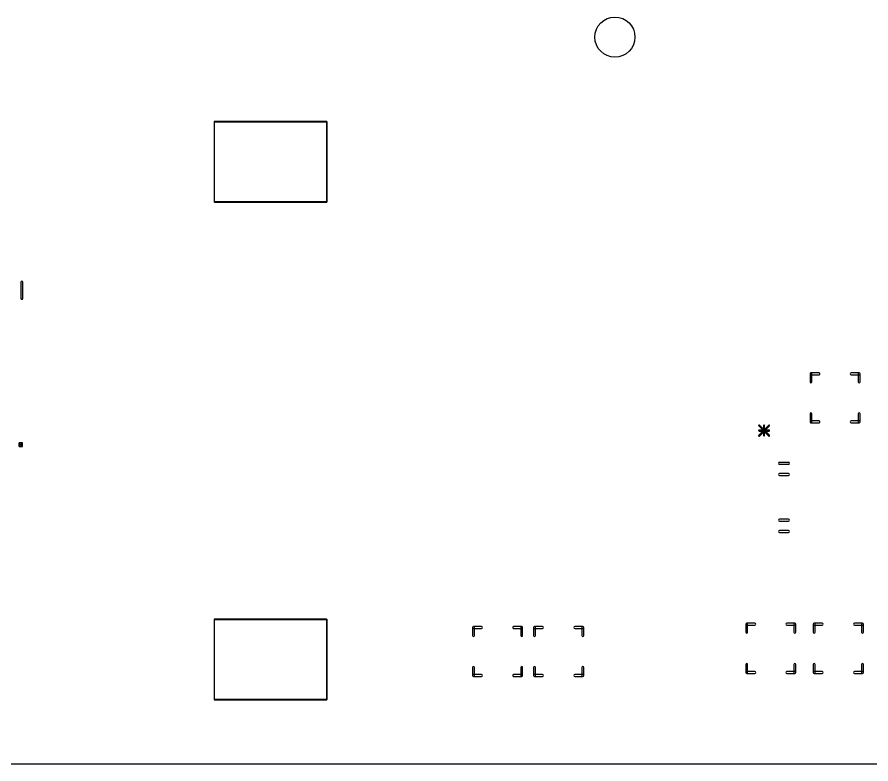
# Model space of a CAD drawing. Extents: x 0 to 11.2, y 0 to 11.2.
# Drawn here: x 2.645 to 5.302, y 0 to 2.325 of the extents above; entities that cross this region are included whole.
import ezdxf

# ---------------------------------------------------------------- set-up
doc = ezdxf.new("R2010")
doc.units = 0
doc.layers.add('20', color=53, linetype='CONTINUOUS')
doc.layers.add('21', color=253, linetype='CONTINUOUS')

msp = doc.modelspace()

# ---------------------------------------------------------------- linework, layer by layer
at = {"layer": '20'}
msp.add_line((0, 0), (11.21, 0), dxfattribs=at)
for points in [[(3.258784, 1.999533), (3.608784, 1.999533, 1), (3.608784, 2.000518), (3.258784, 2.000518, 1)], [(3.259276, 1.750026), (3.259276, 2.000026, 1), (3.258292, 2.000026), (3.258292, 1.750026, 1)], [(3.608292, 2.000026), (3.608292, 1.750026, 1), (3.609276, 1.750026), (3.609276, 2.000026, 1)], [(3.608784, 1.750518), (3.258784, 1.750518, 1), (3.258784, 1.749533), (3.608784, 1.749533, 1)], [(3.258784, 0.449533), (3.608784, 0.449533, 1), (3.608784, 0.450518), (3.258784, 0.450518, 1)], [(3.259276, 0.200026), (3.259276, 0.450026, 1), (3.258292, 0.450026), (3.258292, 0.200026, 1)], [(3.608292, 0.450026), (3.608292, 0.200026, 1), (3.609276, 0.200026), (3.609276, 0.450026, 1)], [(3.608784, 0.200518), (3.258784, 0.200518, 1), (3.258784, 0.199533), (3.608784, 0.199533, 1)]]:
    msp.add_lwpolyline(points, format="xyb", close=True, dxfattribs=at)
msp.add_circle((4.505, 2.263), 0.0625, dxfattribs=at)
at = {"layer": '21'}
for points in [[(2.6566, 1.4997), (2.6566, 1.4497, 1), (2.6626, 1.4497), (2.6626, 1.4997, 1)], [(5.118, 1.19), (5.118, 1.215, 1), (5.112, 1.215), (5.112, 1.19, 1)], [(5.115, 1.212), (5.14, 1.212, 1), (5.14, 1.218), (5.115, 1.218, 1)], [(5.24, 1.212), (5.265, 1.212, 1), (5.265, 1.218), (5.24, 1.218, 1)], [(5.262, 1.215), (5.262, 1.19, 1), (5.268, 1.19), (5.268, 1.215, 1)], [(5.118, 1.065), (5.118, 1.09, 1), (5.112, 1.09), (5.112, 1.065, 1)], [(5.262, 1.09), (5.262, 1.065, 1), (5.268, 1.065), (5.268, 1.09, 1)], [(5.14, 1.068), (5.115, 1.068, 1), (5.115, 1.062), (5.14, 1.062, 1)], [(5.265, 1.068), (5.24, 1.068, 1), (5.24, 1.062), (5.265, 1.062, 1)], [(4.983639, 1.054561), (4.952279, 1.023201, 1), (4.954401, 1.021079), (4.985761, 1.052439, 1)], [(4.952279, 1.052439), (4.983639, 1.021079, 1), (4.985761, 1.023201), (4.954401, 1.054561, 1)], [(4.95334, 1.03632), (4.9847, 1.03632, 1), (4.9847, 1.03932), (4.95334, 1.03932, 1)], [(4.96752, 1.0535), (4.96752, 1.02214, 1), (4.97052, 1.02214), (4.97052, 1.0535, 1)], [(2.654744, 0.9902), (2.654744, 0.997873, 1), (2.650744, 0.997873), (2.650744, 0.9902, 1)], [(2.652744, 0.995873), (2.660417, 0.995873, 1), (2.660417, 0.999873), (2.652744, 0.999873, 1)], [(2.660417, 0.9922), (2.652744, 0.9922, 1), (2.652744, 0.9882), (2.660417, 0.9882, 1)], [(2.658417, 0.997873), (2.658417, 0.9902, 1), (2.662417, 0.9902), (2.662417, 0.997873, 1)], [(5.045, 0.939), (5.017, 0.939, 1), (5.017, 0.933), (5.045, 0.933, 1)], [(5.045, 0.904), (5.017, 0.904, 1), (5.017, 0.898), (5.045, 0.898, 1)], [(5.045, 0.762), (5.017, 0.762, 1), (5.017, 0.756), (5.045, 0.756, 1)], [(5.045, 0.727), (5.017, 0.727, 1), (5.017, 0.721), (5.045, 0.721, 1)], [(4.068, 0.4), (4.068, 0.425, 1), (4.062, 0.425), (4.062, 0.4, 1)], [(4.065, 0.422), (4.09, 0.422, 1), (4.09, 0.428), (4.065, 0.428, 1)], [(4.19, 0.422), (4.215, 0.422, 1), (4.215, 0.428), (4.19, 0.428, 1)], [(4.212, 0.425), (4.212, 0.4, 1), (4.218, 0.4), (4.218, 0.425, 1)], [(4.258, 0.4), (4.258, 0.425, 1), (4.252, 0.425), (4.252, 0.4, 1)], [(4.255, 0.422), (4.28, 0.422, 1), (4.28, 0.428), (4.255, 0.428, 1)], [(4.38, 0.422), (4.405, 0.422, 1), (4.405, 0.428), (4.38, 0.428, 1)], [(4.402, 0.425), (4.402, 0.4, 1), (4.408, 0.4), (4.408, 0.425, 1)], [(4.918, 0.41), (4.918, 0.435, 1), (4.912, 0.435), (4.912, 0.41, 1)], [(4.915, 0.432), (4.94, 0.432, 1), (4.94, 0.438), (4.915, 0.438, 1)], [(5.04, 0.432), (5.065, 0.432, 1), (5.065, 0.438), (5.04, 0.438, 1)], [(5.062, 0.435), (5.062, 0.41, 1), (5.068, 0.41), (5.068, 0.435, 1)], [(5.128, 0.41), (5.128, 0.435, 1), (5.122, 0.435), (5.122, 0.41, 1)], [(5.125, 0.432), (5.15, 0.432, 1), (5.15, 0.438), (5.125, 0.438, 1)], [(5.25, 0.432), (5.275, 0.432, 1), (5.275, 0.438), (5.25, 0.438, 1)], [(5.272, 0.435), (5.272, 0.41, 1), (5.278, 0.41), (5.278, 0.435, 1)], [(4.068, 0.275), (4.068, 0.3, 1), (4.062, 0.3), (4.062, 0.275, 1)], [(4.212, 0.3), (4.212, 0.275, 1), (4.218, 0.275), (4.218, 0.3, 1)], [(4.258, 0.275), (4.258, 0.3, 1), (4.252, 0.3), (4.252, 0.275, 1)], [(4.402, 0.3), (4.402, 0.275, 1), (4.408, 0.275), (4.408, 0.3, 1)], [(4.918, 0.285), (4.918, 0.31, 1), (4.912, 0.31), (4.912, 0.285, 1)], [(5.062, 0.31), (5.062, 0.285, 1), (5.068, 0.285), (5.068, 0.31, 1)], [(5.128, 0.285), (5.128, 0.31, 1), (5.122, 0.31), (5.122, 0.285, 1)], [(5.272, 0.31), (5.272, 0.285, 1), (5.278, 0.285), (5.278, 0.31, 1)], [(4.09, 0.278), (4.065, 0.278, 1), (4.065, 0.272), (4.09, 0.272, 1)], [(4.215, 0.278), (4.19, 0.278, 1), (4.19, 0.272), (4.215, 0.272, 1)], [(4.28, 0.278), (4.255, 0.278, 1), (4.255, 0.272), (4.28, 0.272, 1)], [(4.405, 0.278), (4.38, 0.278, 1), (4.38, 0.272), (4.405, 0.272, 1)], [(4.94, 0.288), (4.915, 0.288, 1), (4.915, 0.282), (4.94, 0.282, 1)], [(5.065, 0.288), (5.04, 0.288, 1), (5.04, 0.282), (5.065, 0.282, 1)], [(5.15, 0.288), (5.125, 0.288, 1), (5.125, 0.282), (5.15, 0.282, 1)], [(5.275, 0.288), (5.25, 0.288, 1), (5.25, 0.282), (5.275, 0.282, 1)]]:
    msp.add_lwpolyline(points, format="xyb", close=True, dxfattribs=at)

doc.saveas('drawing.dxf')
